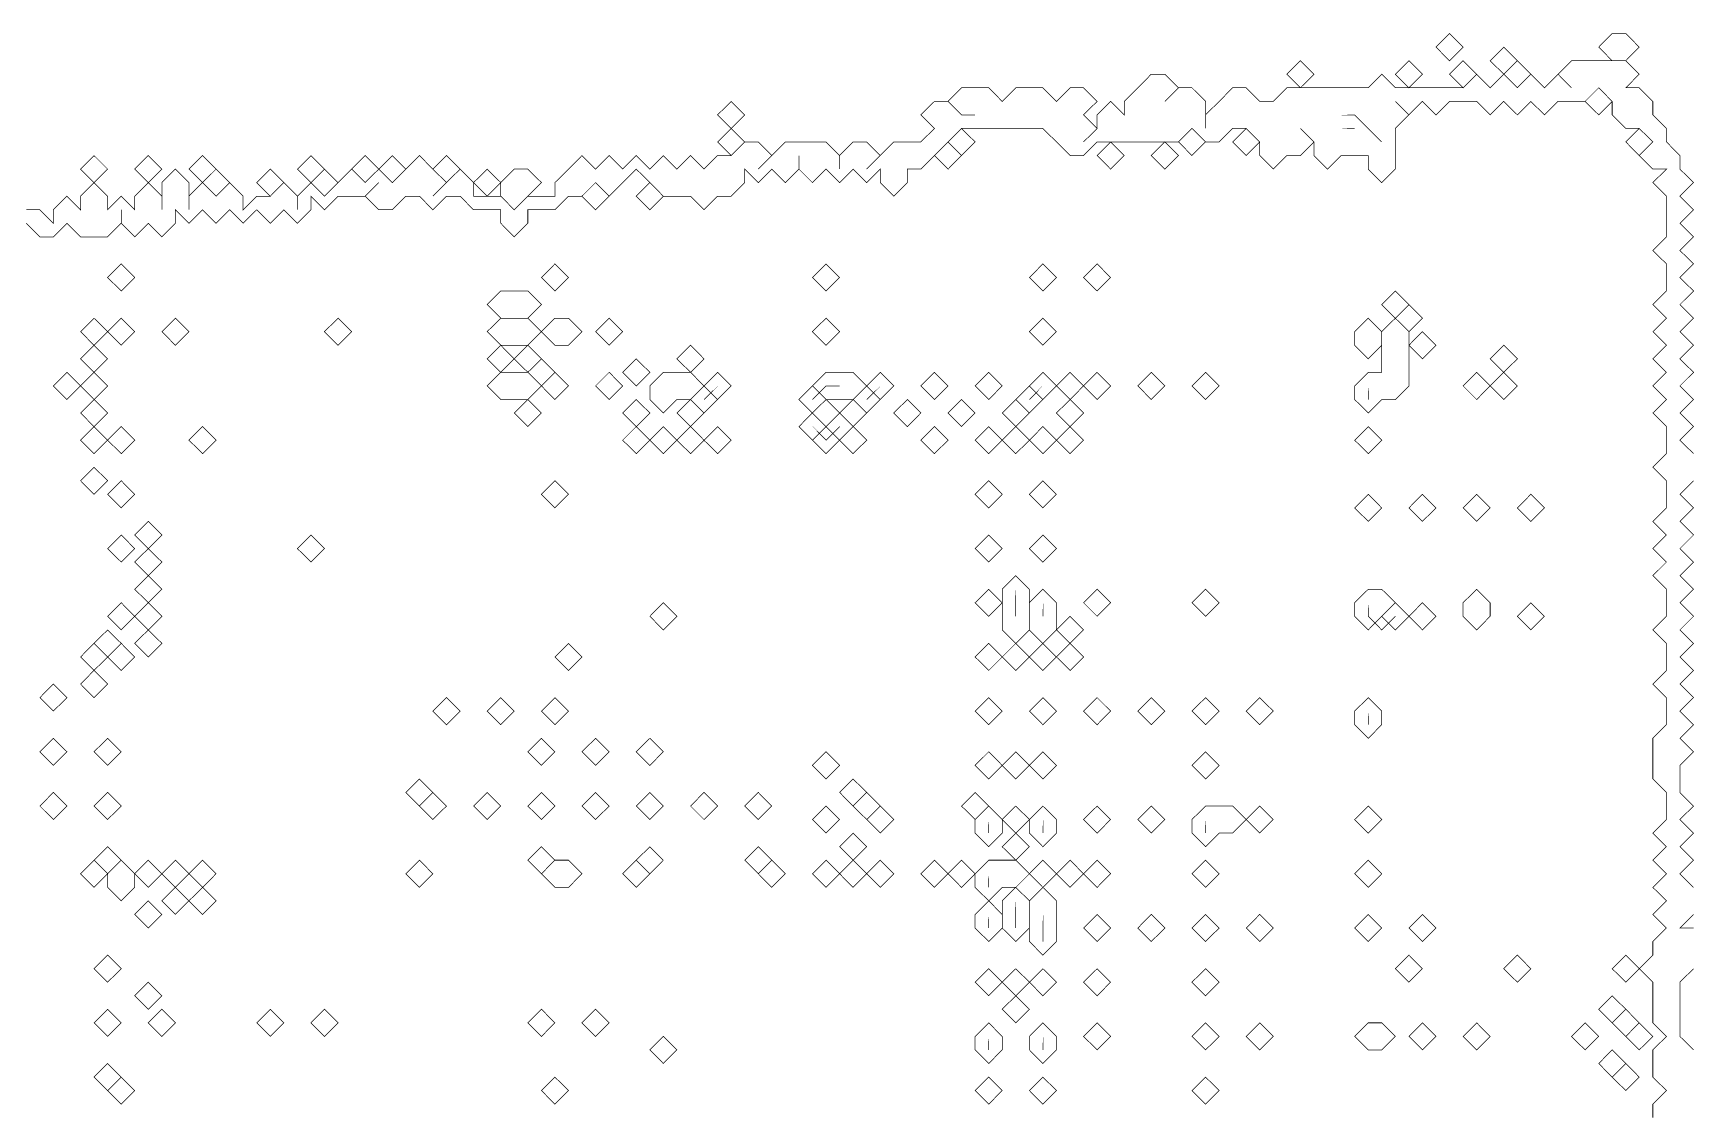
# Model space of a CAD drawing. Header units: metres. Extents: x 0 to 4939, y -4939 to 0.
# Drawn here: x 3146 to 4325, y -2508 to -1739 of the extents above; entities that cross this region are included whole.
import ezdxf

# ---------------------------------------------------------------- set-up
doc = ezdxf.new("R2010")
doc.units = ezdxf.units.M
for name, color, linetype in [('conductor', 1, 'Continuous'), ('dielectric', 8, 'Continuous'), ('substrate', 5, 'Continuous')]:
    doc.layers.add(name, color=color, linetype=linetype)

msp = doc.modelspace()

# ---------------------------------------------------------------- linework, layer by layer
at = {"layer": 'conductor', "const_width": 0.5}
for points in [[(4165.2, -1768.5)], [(4242.5, -1768.5)], [(4252.2, -1787.9), (4261.9, -1778.2), (4271.5, -1787.9), (4261.9, -1797.5)], [(3798, -1816.8), (3807.6, -1807.2), (3817.3, -1816.8), (3807.6, -1826.5)], [(3962.3, -1816.8), (3971.9, -1807.2), (3981.6, -1816.8), (3971.9, -1826.5)], [(4000.9, -1816.8), (4010.6, -1807.2), (4020.2, -1816.8), (4010.6, -1826.5)], [(4078.2, -1807.2), (4087.9, -1807.2)], [(4281.2, -1816.8), (4290.8, -1807.2), (4300.5, -1816.8), (4290.8, -1826.5)], [(3788.3, -1826.5), (3798, -1816.8), (3807.6, -1826.5), (3798, -1836.2)], [(3904.3, -1826.5), (3913.9, -1816.8), (3923.6, -1826.5), (3913.9, -1836.2)], [(3942.9, -1826.5), (3952.6, -1816.8), (3962.3, -1826.5), (3952.6, -1836.2)], [(3537, -1855.5), (3546.7, -1845.8), (3556.4, -1855.5), (3546.7, -1865.2)], [(3575.7, -1855.5), (3585.4, -1845.8), (3595, -1855.5), (3585.4, -1865.2)], [(3189.1, -1865.2)], [(3198.8, -1913.5), (3208.5, -1903.8), (3218.1, -1913.5), (3208.5, -1923.1)], [(3508.1, -1913.5), (3517.7, -1903.8), (3527.4, -1913.5), (3517.7, -1923.1)], [(3701.3, -1913.5), (3711, -1903.8), (3720.7, -1913.5), (3711, -1923.1)], [(3856, -1913.5), (3865.6, -1903.8), (3875.3, -1913.5), (3865.6, -1923.1)], [(3894.6, -1913.5), (3904.3, -1903.8), (3913.9, -1913.5), (3904.3, -1923.1)], [(3469.4, -1932.8), (3479.1, -1923.1), (3488.7, -1923.1), (3498.4, -1923.1), (3508.1, -1932.8), (3498.4, -1942.5), (3488.7, -1942.5), (3479.1, -1942.5)], [(4107.2, -1932.8), (4116.9, -1923.1), (4126.6, -1932.8), (4116.9, -1942.5)], [(4116.9, -1942.5), (4126.6, -1932.8), (4136.2, -1942.5), (4126.6, -1952.1)], [(3179.5, -1952.1), (3189.1, -1942.5), (3198.8, -1952.1), (3189.1, -1961.8)], [(3198.8, -1952.1), (3208.5, -1942.5), (3218.1, -1952.1), (3208.5, -1961.8)], [(3237.5, -1952.1), (3247.1, -1942.5), (3256.8, -1952.1), (3247.1, -1961.8)], [(3353.4, -1952.1), (3363.1, -1942.5), (3372.8, -1952.1), (3363.1, -1961.8)], [(3469.4, -1952.1), (3479.1, -1942.5), (3488.7, -1942.5), (3498.4, -1942.5), (3508.1, -1952.1), (3498.4, -1961.8), (3488.7, -1961.8), (3479.1, -1961.8)], [(3508.1, -1952.1), (3517.7, -1942.5), (3527.4, -1942.5), (3537, -1952.1), (3527.4, -1961.8), (3517.7, -1961.8)], [(3546.7, -1952.1), (3556.4, -1942.5), (3566, -1952.1), (3556.4, -1961.8)], [(3701.3, -1952.1), (3711, -1942.5), (3720.7, -1952.1), (3711, -1961.8)], [(3856, -1952.1), (3865.6, -1942.5), (3875.3, -1952.1), (3865.6, -1961.8)], [(4107.2, -1952.1), (4116.9, -1942.5), (4126.6, -1952.1), (4126.6, -1961.8), (4126.6, -1971.5), (4126.6, -1981.1), (4126.6, -1990.8), (4116.9, -2000.5), (4107.2, -2000.5), (4097.6, -2010.1), (4087.9, -2000.5), (4087.9, -1990.8), (4097.6, -1981.1), (4107.2, -1981.1), (4107.2, -1971.5), (4107.2, -1961.8)], [(4087.9, -1952.1), (4097.6, -1942.5), (4107.2, -1952.1), (4107.2, -1961.8), (4097.6, -1971.5), (4087.9, -1961.8)], [(4126.6, -1961.8), (4136.2, -1952.1), (4145.9, -1961.8), (4136.2, -1971.5)], [(3179.5, -1971.5), (3189.1, -1961.8), (3198.8, -1971.5), (3189.1, -1981.1)], [(3469.4, -1971.5), (3479.1, -1961.8), (3488.7, -1971.5), (3479.1, -1981.1)], [(3488.7, -1971.5), (3498.4, -1961.8), (3508.1, -1971.5), (3498.4, -1981.1)], [(3604.7, -1971.5), (3614.4, -1961.8), (3624, -1971.5), (3614.4, -1981.1)], [(4184.5, -1971.5), (4194.2, -1961.8), (4203.9, -1971.5), (4194.2, -1981.1)], [(3160.1, -1990.8), (3169.8, -1981.1), (3179.5, -1990.8), (3169.8, -2000.5)], [(3179.5, -1990.8), (3189.1, -1981.1), (3198.8, -1990.8), (3189.1, -2000.5)], [(3469.4, -1990.8), (3479.1, -1981.1), (3488.7, -1981.1), (3498.4, -1981.1), (3508.1, -1990.8), (3498.4, -2000.5), (3488.7, -2000.5), (3479.1, -2000.5)], [(3498.4, -1981.1), (3508.1, -1971.5), (3517.7, -1981.1), (3508.1, -1990.8)], [(3508.1, -1990.8), (3517.7, -1981.1), (3527.4, -1990.8), (3517.7, -2000.5)], [(3546.7, -1990.8), (3556.4, -1981.1), (3566, -1990.8), (3556.4, -2000.5)], [(3566, -1981.1), (3575.7, -1971.5), (3585.4, -1981.1), (3575.7, -1990.8)], [(3585.4, -1990.8), (3595, -1981.1), (3604.7, -1981.1), (3614.4, -1981.1), (3624, -1990.8), (3614.4, -2000.5), (3604.7, -2000.5), (3595, -2010.1), (3585.4, -2000.5)], [(3624, -1990.8), (3633.7, -1981.1), (3643.4, -1990.8), (3633.7, -2000.5)], [(3701.3, -1990.8), (3711, -1981.1), (3720.7, -1981.1), (3730.3, -1981.1), (3740, -1990.8), (3730.3, -2000.5), (3720.7, -2000.5), (3711, -2000.5)], [(3740, -1990.8), (3749.7, -1981.1), (3759.3, -1990.8), (3749.7, -2000.5)], [(3778.6, -1990.8), (3788.3, -1981.1), (3798, -1990.8), (3788.3, -2000.5)], [(3817.3, -1990.8), (3827, -1981.1), (3836.6, -1990.8), (3827, -2000.5)], [(3856, -1990.8), (3865.6, -1981.1), (3875.3, -1990.8), (3865.6, -2000.5)], [(3875.3, -1990.8), (3885, -1981.1), (3894.6, -1990.8), (3885, -2000.5)], [(3894.6, -1990.8), (3904.3, -1981.1), (3913.9, -1990.8), (3904.3, -2000.5)], [(3933.3, -1990.8), (3942.9, -1981.1), (3952.6, -1990.8), (3942.9, -2000.5)], [(3971.9, -1990.8), (3981.6, -1981.1), (3991.3, -1990.8), (3981.6, -2000.5)], [(4165.2, -1990.8), (4174.9, -1981.1), (4184.5, -1990.8), (4174.9, -2000.5)], [(4184.5, -1990.8), (4194.2, -1981.1), (4203.9, -1990.8), (4194.2, -2000.5)], [(3614.4, -2000.5), (3624, -1990.8), (3633.7, -2000.5), (3624, -2010.1)], [(3691.7, -2000.5), (3701.3, -1990.8), (3711, -2000.5), (3701.3, -2010.1)], [(3730.3, -2000.5), (3740, -1990.8), (3749.7, -2000.5), (3740, -2010.1)], [(3846.3, -2000.5), (3856, -1990.8), (3865.6, -2000.5), (3856, -2010.1)], [(3179.5, -2010.1), (3189.1, -2000.5), (3198.8, -2010.1), (3189.1, -2019.8)], [(3488.7, -2010.1), (3498.4, -2000.5), (3508.1, -2010.1), (3498.4, -2019.8)], [(3566, -2010.1), (3575.7, -2000.5), (3585.4, -2010.1), (3575.7, -2019.8)], [(3604.7, -2010.1), (3614.4, -2000.5), (3624, -2010.1), (3614.4, -2019.8)], [(3701.3, -2010.1), (3711, -2000.5), (3720.7, -2010.1), (3711, -2019.8)], [(3720.7, -2010.1), (3730.3, -2000.5), (3740, -2010.1), (3730.3, -2019.8)], [(3759.3, -2010.1), (3769, -2000.5), (3778.6, -2010.1), (3769, -2019.8)], [(3798, -2010.1), (3807.6, -2000.5), (3817.3, -2010.1), (3807.6, -2019.8)], [(3836.6, -2010.1), (3846.3, -2000.5), (3856, -2010.1), (3846.3, -2019.8)], [(3875.3, -2010.1), (3885, -2000.5), (3894.6, -2010.1), (3885, -2019.8)], [(3691.7, -2019.8), (3701.3, -2010.1), (3711, -2019.8), (3701.3, -2029.5)], [(3711, -2019.8), (3720.7, -2010.1), (3730.3, -2019.8), (3720.7, -2029.5)], [(3179.5, -2029.5), (3189.1, -2019.8), (3198.8, -2029.5), (3189.1, -2039.1)], [(3198.8, -2029.5), (3208.5, -2019.8), (3218.1, -2029.5), (3208.5, -2039.1)], [(3256.8, -2029.5), (3266.5, -2019.8), (3276.1, -2029.5), (3266.5, -2039.1)], [(3566, -2029.5), (3575.7, -2019.8), (3585.4, -2029.5), (3575.7, -2039.1)], [(3585.4, -2029.5), (3595, -2019.8), (3604.7, -2029.5), (3595, -2039.1)], [(3604.7, -2029.5), (3614.4, -2019.8), (3624, -2029.5), (3614.4, -2039.1)], [(3624, -2029.5), (3633.7, -2019.8), (3643.4, -2029.5), (3633.7, -2039.1)], [(3701.3, -2029.5), (3711, -2019.8), (3720.7, -2029.5), (3711, -2039.1)], [(3720.7, -2029.5), (3730.3, -2019.8), (3740, -2029.5), (3730.3, -2039.1)], [(3778.6, -2029.5), (3788.3, -2019.8), (3798, -2029.5), (3788.3, -2039.1)], [(3817.3, -2029.5), (3827, -2019.8), (3836.6, -2029.5), (3827, -2039.1)], [(3836.6, -2029.5), (3846.3, -2019.8), (3856, -2029.5), (3846.3, -2039.1)], [(3856, -2029.5), (3865.6, -2019.8), (3875.3, -2029.5), (3865.6, -2039.1)], [(3875.3, -2029.5), (3885, -2019.8), (3894.6, -2029.5), (3885, -2039.1)], [(4087.9, -2029.5), (4097.6, -2019.8), (4107.2, -2029.5), (4097.6, -2039.1)], [(3179.5, -2058.4), (3189.1, -2048.8), (3198.8, -2058.4), (3189.1, -2068.1)], [(3198.8, -2068.1), (3208.5, -2058.4), (3218.1, -2068.1), (3208.5, -2077.8)], [(3508.1, -2068.1), (3517.7, -2058.4), (3527.4, -2068.1), (3517.7, -2077.8)], [(3817.3, -2068.1), (3827, -2058.4), (3836.6, -2068.1), (3827, -2077.8)], [(3856, -2068.1), (3865.6, -2058.4), (3875.3, -2068.1), (3865.6, -2077.8)], [(4087.9, -2077.8), (4097.6, -2068.1), (4107.2, -2077.8), (4097.6, -2087.4)], [(4126.6, -2077.8), (4136.2, -2068.1), (4145.9, -2077.8), (4136.2, -2087.4)], [(4165.2, -2077.8), (4174.9, -2068.1), (4184.5, -2077.8), (4174.9, -2087.4)], [(4203.9, -2077.8), (4213.5, -2068.1), (4223.2, -2077.8), (4213.5, -2087.4)], [(3198.8, -2106.8), (3208.5, -2097.1), (3218.1, -2106.8), (3208.5, -2116.4)], [(3218.1, -2097.1), (3227.8, -2087.4), (3237.5, -2097.1), (3227.8, -2106.8)], [(3334.1, -2106.8), (3343.8, -2097.1), (3353.4, -2106.8), (3343.8, -2116.4)], [(3817.3, -2106.8), (3827, -2097.1), (3836.6, -2106.8), (3827, -2116.4)], [(3856, -2106.8), (3865.6, -2097.1), (3875.3, -2106.8), (3865.6, -2116.4)], [(3218.1, -2116.4), (3227.8, -2106.8), (3237.5, -2116.4), (3227.8, -2126.1)], [(3218.1, -2135.8), (3227.8, -2126.1), (3237.5, -2135.8), (3227.8, -2145.4)], [(3836.6, -2135.8), (3846.3, -2126.1), (3856, -2135.8), (3856, -2145.4), (3856, -2155.1), (3856, -2164.8), (3846.3, -2174.4), (3836.6, -2164.8), (3836.6, -2155.1), (3836.6, -2145.4)], [(3198.8, -2155.1), (3208.5, -2145.4), (3218.1, -2155.1), (3208.5, -2164.8)], [(3218.1, -2155.1), (3227.8, -2145.4), (3237.5, -2155.1), (3227.8, -2164.8)], [(3585.4, -2155.1), (3595, -2145.4), (3604.7, -2155.1), (3595, -2164.8)], [(3817.3, -2145.4), (3827, -2135.8), (3836.6, -2145.4), (3827, -2155.1)], [(3856, -2145.4), (3865.6, -2135.8), (3875.3, -2145.4), (3875.3, -2155.1), (3875.3, -2164.8), (3865.6, -2174.4), (3856, -2164.8), (3856, -2155.1)], [(3894.6, -2145.4), (3904.3, -2135.8), (3913.9, -2145.4), (3904.3, -2155.1)], [(3971.9, -2145.4), (3981.6, -2135.8), (3991.3, -2145.4), (3981.6, -2155.1)], [(4087.9, -2145.4), (4097.6, -2135.8), (4107.2, -2135.8), (4116.9, -2145.4), (4107.2, -2155.1), (4097.6, -2164.8), (4087.9, -2155.1)], [(4107.2, -2155.1), (4116.9, -2145.4), (4126.6, -2155.1), (4116.9, -2164.8)], [(4126.6, -2155.1), (4136.2, -2145.4), (4145.9, -2155.1), (4136.2, -2164.8)], [(4165.2, -2145.4), (4174.9, -2135.8), (4184.5, -2145.4), (4184.5, -2155.1), (4174.9, -2164.8), (4165.2, -2155.1)], [(4203.9, -2155.1), (4213.5, -2145.4), (4223.2, -2155.1), (4213.5, -2164.8)], [(3875.3, -2164.8), (3885, -2155.1), (3894.6, -2164.8), (3885, -2174.4)], [(3189.1, -2174.4), (3198.8, -2164.8), (3208.5, -2174.4), (3198.8, -2184.1)], [(3218.1, -2174.4), (3227.8, -2164.8), (3237.5, -2174.4), (3227.8, -2184.1)], [(3179.5, -2184.1), (3189.1, -2174.4), (3198.8, -2184.1), (3189.1, -2193.7)], [(3198.8, -2184.1), (3208.5, -2174.4), (3218.1, -2184.1), (3208.5, -2193.7)], [(3517.7, -2184.1), (3527.4, -2174.4), (3537, -2184.1), (3527.4, -2193.7)], [(3817.3, -2184.1), (3827, -2174.4), (3836.6, -2184.1), (3827, -2193.7)], [(3836.6, -2184.1), (3846.3, -2174.4), (3856, -2184.1), (3846.3, -2193.7)], [(3856, -2184.1), (3865.6, -2174.4), (3875.3, -2184.1), (3865.6, -2193.7)], [(3875.3, -2184.1), (3885, -2174.4), (3894.6, -2184.1), (3885, -2193.7)], [(3150.5, -2213.1), (3160.1, -2203.4), (3169.8, -2213.1), (3160.1, -2222.7)], [(3179.5, -2203.4), (3189.1, -2193.7), (3198.8, -2203.4), (3189.1, -2213.1)], [(3430.7, -2222.7), (3440.4, -2213.1), (3450.1, -2222.7), (3440.4, -2232.4)], [(3469.4, -2222.7), (3479.1, -2213.1), (3488.7, -2222.7), (3479.1, -2232.4)], [(3508.1, -2222.7), (3517.7, -2213.1), (3527.4, -2222.7), (3517.7, -2232.4)], [(3817.3, -2222.7), (3827, -2213.1), (3836.6, -2222.7), (3827, -2232.4)], [(3856, -2222.7), (3865.6, -2213.1), (3875.3, -2222.7), (3865.6, -2232.4)], [(3894.6, -2222.7), (3904.3, -2213.1), (3913.9, -2222.7), (3904.3, -2232.4)], [(3933.3, -2222.7), (3942.9, -2213.1), (3952.6, -2222.7), (3942.9, -2232.4)], [(3971.9, -2222.7), (3981.6, -2213.1), (3991.3, -2222.7), (3981.6, -2232.4)], [(4010.6, -2222.7), (4020.2, -2213.1), (4029.9, -2222.7), (4020.2, -2232.4)], [(4087.9, -2222.7), (4097.6, -2213.1), (4107.2, -2222.7), (4107.2, -2232.4), (4097.6, -2242.1), (4087.9, -2232.4)], [(3150.5, -2251.7), (3160.1, -2242.1), (3169.8, -2251.7), (3160.1, -2261.4)], [(3189.1, -2251.7), (3198.8, -2242.1), (3208.5, -2251.7), (3198.8, -2261.4)], [(3498.4, -2251.7), (3508.1, -2242.1), (3517.7, -2251.7), (3508.1, -2261.4)], [(3537, -2251.7), (3546.7, -2242.1), (3556.4, -2251.7), (3546.7, -2261.4)], [(3575.7, -2251.7), (3585.4, -2242.1), (3595, -2251.7), (3585.4, -2261.4)], [(3701.3, -2261.4), (3711, -2251.7), (3720.7, -2261.4), (3711, -2271.1)], [(3817.3, -2261.4), (3827, -2251.7), (3836.6, -2261.4), (3827, -2271.1)], [(3836.6, -2261.4), (3846.3, -2251.7), (3856, -2261.4), (3846.3, -2271.1)], [(3856, -2261.4), (3865.6, -2251.7), (3875.3, -2261.4), (3865.6, -2271.1)], [(3971.9, -2261.4), (3981.6, -2251.7), (3991.3, -2261.4), (3981.6, -2271.1)], [(3411.4, -2280.7), (3421.1, -2271.1), (3430.7, -2280.7), (3421.1, -2290.4)], [(3720.7, -2280.7), (3730.3, -2271.1), (3740, -2280.7), (3730.3, -2290.4)], [(3150.5, -2290.4), (3160.1, -2280.7), (3169.8, -2290.4), (3160.1, -2300)], [(3189.1, -2290.4), (3198.8, -2280.7), (3208.5, -2290.4), (3198.8, -2300)], [(3421.1, -2290.4), (3430.7, -2280.7), (3440.4, -2290.4), (3430.7, -2300)], [(3459.7, -2290.4), (3469.4, -2280.7), (3479.1, -2290.4), (3469.4, -2300)], [(3498.4, -2290.4), (3508.1, -2280.7), (3517.7, -2290.4), (3508.1, -2300)], [(3537, -2290.4), (3546.7, -2280.7), (3556.4, -2290.4), (3546.7, -2300)], [(3575.7, -2290.4), (3585.4, -2280.7), (3595, -2290.4), (3585.4, -2300)], [(3614.4, -2290.4), (3624, -2280.7), (3633.7, -2290.4), (3624, -2300)], [(3653, -2290.4), (3662.7, -2280.7), (3672.3, -2290.4), (3662.7, -2300)], [(3730.3, -2290.4), (3740, -2280.7), (3749.7, -2290.4), (3740, -2300)], [(3807.6, -2290.4), (3817.3, -2280.7), (3827, -2290.4), (3817.3, -2300)], [(3701.3, -2300), (3711, -2290.4), (3720.7, -2300), (3711, -2309.7)], [(3740, -2300), (3749.7, -2290.4), (3759.3, -2300), (3749.7, -2309.7)], [(3817.3, -2300), (3827, -2290.4), (3836.6, -2300), (3836.6, -2309.7), (3827, -2319.4), (3817.3, -2309.7)], [(3836.6, -2300), (3846.3, -2290.4), (3856, -2300), (3846.3, -2309.7)], [(3856, -2300), (3865.6, -2290.4), (3875.3, -2300), (3875.3, -2309.7), (3865.6, -2319.4), (3856, -2309.7)], [(3894.6, -2300), (3904.3, -2290.4), (3913.9, -2300), (3904.3, -2309.7)], [(3933.3, -2300), (3942.9, -2290.4), (3952.6, -2300), (3942.9, -2309.7)], [(3971.9, -2300), (3981.6, -2290.4), (3991.3, -2290.4), (4000.9, -2290.4), (4010.6, -2300), (4000.9, -2309.7), (3991.3, -2309.7), (3981.6, -2319.4), (3971.9, -2309.7)], [(4010.6, -2300), (4020.2, -2290.4), (4029.9, -2300), (4020.2, -2309.7)], [(4087.9, -2300), (4097.6, -2290.4), (4107.2, -2300), (4097.6, -2309.7)], [(3720.7, -2319.4), (3730.3, -2309.7), (3740, -2319.4), (3730.3, -2329)], [(3836.6, -2319.4), (3846.3, -2309.7), (3856, -2319.4), (3846.3, -2329)], [(3189.1, -2329), (3198.8, -2319.4), (3208.5, -2329), (3198.8, -2338.7)], [(3498.4, -2329), (3508.1, -2319.4), (3517.7, -2329), (3508.1, -2338.7)], [(3575.7, -2329), (3585.4, -2319.4), (3595, -2329), (3585.4, -2338.7)], [(3653, -2329), (3662.7, -2319.4), (3672.3, -2329), (3662.7, -2338.7)], [(3179.5, -2338.7), (3189.1, -2329), (3198.8, -2338.7), (3189.1, -2348.4)], [(3198.8, -2338.7), (3208.5, -2329), (3218.1, -2338.7), (3218.1, -2348.4), (3208.5, -2358), (3198.8, -2348.4)], [(3218.1, -2338.7), (3227.8, -2329), (3237.5, -2338.7), (3227.8, -2348.4)], [(3237.5, -2338.7), (3247.1, -2329), (3256.8, -2338.7), (3247.1, -2348.4)], [(3256.8, -2338.7), (3266.5, -2329), (3276.1, -2338.7), (3266.5, -2348.4)], [(3411.4, -2338.7), (3421.1, -2329), (3430.7, -2338.7), (3421.1, -2348.4)], [(3508.1, -2338.7), (3517.7, -2329), (3527.4, -2329), (3537, -2338.7), (3527.4, -2348.4), (3517.7, -2348.4)], [(3566, -2338.7), (3575.7, -2329), (3585.4, -2338.7), (3575.7, -2348.4)], [(3662.7, -2338.7), (3672.3, -2329), (3682, -2338.7), (3672.3, -2348.4)], [(3701.3, -2338.7), (3711, -2329), (3720.7, -2338.7), (3711, -2348.4)], [(3720.7, -2338.7), (3730.3, -2329), (3740, -2338.7), (3730.3, -2348.4)], [(3740, -2338.7), (3749.7, -2329), (3759.3, -2338.7), (3749.7, -2348.4)], [(3778.6, -2338.7), (3788.3, -2329), (3798, -2338.7), (3788.3, -2348.4)], [(3798, -2338.7), (3807.6, -2329), (3817.3, -2338.7), (3807.6, -2348.4)], [(3817.3, -2338.7), (3827, -2329), (3836.6, -2329), (3846.3, -2329), (3856, -2338.7), (3846.3, -2348.4), (3836.6, -2348.4), (3827, -2358), (3817.3, -2348.4)], [(3856, -2338.7), (3865.6, -2329), (3875.3, -2338.7), (3865.6, -2348.4)], [(3875.3, -2338.7), (3885, -2329), (3894.6, -2338.7), (3885, -2348.4)], [(3894.6, -2338.7), (3904.3, -2329), (3913.9, -2338.7), (3904.3, -2348.4)], [(3971.9, -2338.7), (3981.6, -2329), (3991.3, -2338.7), (3981.6, -2348.4)], [(4087.9, -2338.7), (4097.6, -2329), (4107.2, -2338.7), (4097.6, -2348.4)], [(3218.1, -2367.7), (3227.8, -2358), (3237.5, -2367.7), (3227.8, -2377.4)], [(3237.5, -2358), (3247.1, -2348.4), (3256.8, -2358), (3247.1, -2367.7)], [(3256.8, -2358), (3266.5, -2348.4), (3276.1, -2358), (3266.5, -2367.7)], [(3817.3, -2367.7), (3827, -2358), (3836.6, -2367.7), (3836.6, -2377.4), (3827, -2387), (3817.3, -2377.4)], [(3836.6, -2358), (3846.3, -2348.4), (3856, -2358), (3856, -2367.7), (3856, -2377.4), (3846.3, -2387), (3836.6, -2377.4), (3836.6, -2367.7)], [(3856, -2358), (3865.6, -2348.4), (3875.3, -2358), (3875.3, -2367.7), (3875.3, -2377.4), (3875.3, -2387), (3865.6, -2396.7), (3856, -2387), (3856, -2377.4), (3856, -2367.7)], [(3894.6, -2377.4), (3904.3, -2367.7), (3913.9, -2377.4), (3904.3, -2387)], [(3933.3, -2377.4), (3942.9, -2367.7), (3952.6, -2377.4), (3942.9, -2387)], [(3971.9, -2377.4), (3981.6, -2367.7), (3991.3, -2377.4), (3981.6, -2387)], [(4010.6, -2377.4), (4020.2, -2367.7), (4029.9, -2377.4), (4020.2, -2387)], [(4087.9, -2377.4), (4097.6, -2367.7), (4107.2, -2377.4), (4097.6, -2387)], [(4126.6, -2377.4), (4136.2, -2367.7), (4145.9, -2377.4), (4136.2, -2387)], [(3189.1, -2406.4), (3198.8, -2396.7), (3208.5, -2406.4), (3198.8, -2416)], [(4116.9, -2406.4), (4126.6, -2396.7), (4136.2, -2406.4), (4126.6, -2416)], [(4194.2, -2406.4), (4203.9, -2396.7), (4213.5, -2406.4), (4203.9, -2416)], [(4271.5, -2406.4), (4281.2, -2396.7), (4290.8, -2406.4), (4281.2, -2416)], [(3218.1, -2425.7), (3227.8, -2416), (3237.5, -2425.7), (3227.8, -2435.3)], [(3817.3, -2416), (3827, -2406.4), (3836.6, -2416), (3827, -2425.7)], [(3836.6, -2416), (3846.3, -2406.4), (3856, -2416), (3846.3, -2425.7)], [(3856, -2416), (3865.6, -2406.4), (3875.3, -2416), (3865.6, -2425.7)], [(3894.6, -2416), (3904.3, -2406.4), (3913.9, -2416), (3904.3, -2425.7)], [(3971.9, -2416), (3981.6, -2406.4), (3991.3, -2416), (3981.6, -2425.7)], [(3836.6, -2435.3), (3846.3, -2425.7), (3856, -2435.3), (3846.3, -2445)], [(4261.9, -2435.3), (4271.5, -2425.7), (4281.2, -2435.3), (4271.5, -2445)], [(3189.1, -2445), (3198.8, -2435.3), (3208.5, -2445), (3198.8, -2454.7)], [(3227.8, -2445), (3237.5, -2435.3), (3247.1, -2445), (3237.5, -2454.7)], [(3305.1, -2445), (3314.8, -2435.3), (3324.4, -2445), (3314.8, -2454.7)], [(3343.8, -2445), (3353.4, -2435.3), (3363.1, -2445), (3353.4, -2454.7)], [(3498.4, -2445), (3508.1, -2435.3), (3517.7, -2445), (3508.1, -2454.7)], [(3537, -2445), (3546.7, -2435.3), (3556.4, -2445), (3546.7, -2454.7)], [(4271.5, -2445), (4281.2, -2435.3), (4290.8, -2445), (4281.2, -2454.7)], [(3817.3, -2454.7), (3827, -2445), (3836.6, -2454.7), (3836.6, -2464.3), (3827, -2474), (3817.3, -2464.3)], [(3856, -2454.7), (3865.6, -2445), (3875.3, -2454.7), (3875.3, -2464.3), (3865.6, -2474), (3856, -2464.3)], [(3894.6, -2454.7), (3904.3, -2445), (3913.9, -2454.7), (3904.3, -2464.3)], [(3971.9, -2454.7), (3981.6, -2445), (3991.3, -2454.7), (3981.6, -2464.3)], [(4010.6, -2454.7), (4020.2, -2445), (4029.9, -2454.7), (4020.2, -2464.3)], [(4087.9, -2454.7), (4097.6, -2445), (4107.2, -2445), (4116.9, -2454.7), (4107.2, -2464.3), (4097.6, -2464.3)], [(4126.6, -2454.7), (4136.2, -2445), (4145.9, -2454.7), (4136.2, -2464.3)], [(4165.2, -2454.7), (4174.9, -2445), (4184.5, -2454.7), (4174.9, -2464.3)], [(4242.5, -2454.7), (4252.2, -2445), (4261.9, -2454.7), (4252.2, -2464.3)], [(4281.2, -2454.7), (4290.8, -2445), (4300.5, -2454.7), (4290.8, -2464.3)], [(3585.4, -2464.3), (3595, -2454.7), (3604.7, -2464.3), (3595, -2474)], [(4261.9, -2474), (4271.5, -2464.3), (4281.2, -2474), (4271.5, -2483.7)], [(3189.1, -2483.7), (3198.8, -2474), (3208.5, -2483.7), (3198.8, -2493.3)], [(4271.5, -2483.7), (4281.2, -2474), (4290.8, -2483.7), (4281.2, -2493.3)], [(3198.8, -2493.3), (3208.5, -2483.7), (3218.1, -2493.3), (3208.5, -2503)], [(3508.1, -2493.3), (3517.7, -2483.7), (3527.4, -2493.3), (3517.7, -2503)], [(3817.3, -2493.3), (3827, -2483.7), (3836.6, -2493.3), (3827, -2503)], [(3856, -2493.3), (3865.6, -2483.7), (3875.3, -2493.3), (3865.6, -2503)], [(3971.9, -2493.3), (3981.6, -2483.7), (3991.3, -2493.3), (3981.6, -2503)]]:
    msp.add_lwpolyline(points, close=True, dxfattribs=at)
msp.add_lwpolyline([(4300.5, -2512.7), (4300.5, -2503), (4310.2, -2493.3), (4300.5, -2483.7), (4300.5, -2474), (4300.5, -2464.3), (4310.2, -2454.7), (4300.5, -2445), (4300.5, -2435.3), (4300.5, -2425.7), (4300.5, -2416), (4290.8, -2406.4), (4300.5, -2396.7), (4300.5, -2387), (4310.2, -2377.4), (4300.5, -2367.7), (4310.2, -2358), (4300.5, -2348.4), (4310.2, -2338.7), (4300.5, -2329), (4310.2, -2319.4), (4300.5, -2309.7), (4310.2, -2300), (4310.2, -2290.4), (4310.2, -2280.7), (4300.5, -2271.1), (4300.5, -2261.4), (4300.5, -2251.7), (4300.5, -2242.1), (4310.2, -2232.4), (4310.2, -2222.7), (4310.2, -2213.1), (4300.5, -2203.4), (4310.2, -2193.7), (4310.2, -2184.1), (4310.2, -2174.4), (4300.5, -2164.8), (4310.2, -2155.1), (4310.2, -2145.4), (4310.2, -2135.8), (4300.5, -2126.1), (4310.2, -2116.4), (4300.5, -2106.8), (4310.2, -2097.1), (4300.5, -2087.4), (4310.2, -2077.8), (4310.2, -2068.1), (4310.2, -2058.4), (4300.5, -2048.8), (4310.2, -2039.1), (4310.2, -2029.5), (4310.2, -2019.8), (4300.5, -2010.1), (4310.2, -2000.5), (4300.5, -1990.8), (4310.2, -1981.1), (4300.5, -1971.5), (4310.2, -1961.8), (4300.5, -1952.1), (4310.2, -1942.5), (4300.5, -1932.8), (4310.2, -1923.1), (4310.2, -1913.5), (4310.2, -1903.8), (4300.5, -1894.2), (4310.2, -1884.5), (4310.2, -1874.8), (4310.2, -1865.2), (4310.2, -1855.5), (4300.5, -1845.8), (4310.2, -1836.2), (4300.5, -1836.2), (4290.8, -1826.5), (4300.5, -1816.8), (4290.8, -1807.2), (4281.2, -1807.2), (4271.5, -1797.5), (4271.5, -1787.9), (4261.9, -1778.2), (4252.2, -1787.9), (4242.5, -1787.9), (4232.9, -1787.9), (4223.2, -1797.5), (4213.5, -1787.9), (4203.9, -1797.5), (4194.2, -1787.9), (4184.5, -1797.5), (4174.9, -1787.9), (4165.2, -1787.9), (4155.5, -1787.9), (4145.9, -1797.5), (4136.2, -1787.9), (4126.6, -1797.5), (4116.9, -1787.9), (4126.6, -1797.5), (4116.9, -1807.2), (4116.9, -1816.8), (4116.9, -1826.5), (4116.9, -1836.2), (4107.2, -1845.8), (4097.6, -1836.2), (4097.6, -1826.5), (4087.9, -1826.5), (4078.2, -1826.5), (4068.6, -1836.2), (4058.9, -1826.5), (4058.9, -1816.8), (4049.2, -1807.2), (4058.9, -1816.8), (4049.2, -1826.5), (4039.6, -1826.5), (4029.9, -1836.2), (4020.2, -1826.5), (4020.2, -1816.8), (4010.6, -1807.2), (4000.9, -1807.2), (3991.3, -1816.8), (3981.6, -1816.8), (3971.9, -1807.2), (3962.3, -1816.8), (3952.6, -1816.8), (3942.9, -1816.8), (3933.3, -1816.8), (3923.6, -1816.8), (3913.9, -1816.8), (3904.3, -1816.8), (3894.6, -1826.5), (3885, -1826.5), (3875.3, -1816.8), (3865.6, -1807.2), (3856, -1807.2), (3846.3, -1807.2), (3836.6, -1807.2), (3827, -1807.2), (3817.3, -1807.2), (3807.6, -1807.2), (3798, -1816.8), (3788.3, -1826.5), (3778.6, -1836.2), (3769, -1836.2), (3769, -1845.8), (3759.3, -1855.5), (3749.7, -1845.8), (3749.7, -1836.2), (3740, -1845.8), (3730.3, -1836.2), (3720.7, -1845.8), (3711, -1836.2), (3701.3, -1845.8), (3691.7, -1836.2), (3691.7, -1826.5), (3691.7, -1836.2), (3682, -1845.8), (3672.3, -1836.2), (3662.7, -1845.8), (3653, -1836.2), (3653, -1845.8), (3643.4, -1855.5), (3633.7, -1855.5), (3624, -1865.2), (3614.4, -1855.5), (3604.7, -1855.5), (3595, -1855.5), (3585.4, -1845.8), (3575.7, -1836.2), (3566, -1845.8), (3556.4, -1855.5), (3546.7, -1845.8), (3537, -1855.5), (3527.4, -1855.5), (3517.7, -1865.2), (3508.1, -1865.2), (3498.4, -1865.2), (3498.4, -1874.8), (3488.7, -1884.5), (3479.1, -1874.8), (3479.1, -1865.2), (3469.4, -1865.2), (3459.7, -1865.2), (3450.1, -1855.5), (3440.4, -1855.5), (3430.7, -1865.2), (3421.1, -1855.5), (3411.4, -1855.5), (3401.8, -1865.2), (3392.1, -1865.2), (3382.4, -1855.5), (3392.1, -1845.8), (3382.4, -1855.5), (3372.8, -1855.5), (3363.1, -1855.5), (3353.4, -1865.2), (3343.8, -1855.5), (3343.8, -1865.2), (3334.1, -1874.8), (3324.4, -1865.2), (3314.8, -1874.8), (3305.1, -1865.2), (3295.4, -1874.8), (3285.8, -1865.2), (3276.1, -1874.8), (3266.5, -1865.2), (3256.8, -1874.8), (3247.1, -1865.2), (3247.1, -1874.8), (3237.5, -1884.5), (3227.8, -1874.8), (3218.1, -1884.5), (3208.5, -1874.8), (3208.5, -1865.2), (3208.5, -1874.8), (3198.8, -1884.5), (3189.1, -1884.5), (3179.5, -1884.5), (3169.8, -1874.8), (3160.1, -1884.5), (3150.5, -1884.5), (3140.8, -1874.8)], dxfattribs=at)
at = {"layer": 'dielectric', "const_width": 0.5}
msp.add_lwpolyline([(4107.2, -1816.8)], close=True, dxfattribs=at)
at = {"layer": 'substrate', "const_width": 0.5}
for points in [[(4145.9, -1749.2), (4155.5, -1739.5), (4165.2, -1749.2), (4155.5, -1758.9)], [(4261.9, -1749.2), (4271.5, -1739.5), (4281.2, -1739.5), (4290.8, -1749.2), (4281.2, -1758.9), (4271.5, -1758.9)], [(4184.5, -1758.9), (4194.2, -1749.2), (4203.9, -1758.9), (4194.2, -1768.5)], [(4039.6, -1768.5), (4049.2, -1758.9), (4058.9, -1768.5), (4049.2, -1778.2)], [(4116.9, -1768.5), (4126.6, -1758.9), (4136.2, -1768.5), (4126.6, -1778.2)], [(4155.5, -1768.5), (4165.2, -1758.9), (4174.9, -1768.5), (4165.2, -1778.2)], [(4194.2, -1768.5), (4203.9, -1758.9), (4213.5, -1768.5), (4203.9, -1778.2)], [(3633.7, -1797.5), (3643.4, -1787.9), (3653, -1797.5), (3643.4, -1807.2)], [(4078.2, -1797.5), (4087.9, -1797.5), (4097.6, -1807.2), (4107.2, -1816.8), (4097.6, -1807.2), (4087.9, -1797.5)], [(3633.7, -1816.8), (3643.4, -1807.2), (3653, -1816.8), (3643.4, -1826.5)], [(4020.2, -1807.2)], [(4058.9, -1807.2)], [(3179.5, -1836.2), (3189.1, -1826.5), (3198.8, -1836.2), (3189.1, -1845.8)], [(3218.1, -1836.2), (3227.8, -1826.5), (3237.5, -1836.2), (3227.8, -1845.8)], [(3256.8, -1836.2), (3266.5, -1826.5), (3276.1, -1836.2), (3266.5, -1845.8)], [(3334.1, -1836.2), (3343.8, -1826.5), (3353.4, -1836.2), (3343.8, -1845.8)], [(3372.8, -1836.2), (3382.4, -1826.5), (3392.1, -1836.2), (3382.4, -1845.8)], [(3392.1, -1836.2), (3401.8, -1826.5), (3411.4, -1836.2), (3401.8, -1845.8)], [(3430.7, -1836.2), (3440.4, -1826.5), (3450.1, -1836.2), (3440.4, -1845.8)], [(3266.5, -1845.8), (3276.1, -1836.2), (3285.8, -1845.8), (3276.1, -1855.5)], [(3305.1, -1845.8), (3314.8, -1836.2), (3324.4, -1845.8), (3314.8, -1855.5)], [(3343.8, -1845.8), (3353.4, -1836.2), (3363.1, -1845.8), (3353.4, -1855.5)], [(3459.7, -1845.8), (3469.4, -1836.2), (3479.1, -1845.8), (3469.4, -1855.5)], [(3479.1, -1845.8), (3488.7, -1836.2), (3498.4, -1836.2), (3508.1, -1845.8), (3498.4, -1855.5), (3488.7, -1865.2), (3479.1, -1855.5)], [(3701.3, -1836.2)], [(3546.7, -1855.5)], [(3585.4, -1855.5)], [(3624, -1855.5)], [(3208.5, -1913.5)], [(3517.7, -1913.5)], [(3711, -1913.5)], [(3865.6, -1913.5)], [(3904.3, -1913.5)], [(3208.5, -1952.1)], [(3247.1, -1952.1)], [(3363.1, -1952.1)], [(3479.1, -1952.1)], [(3517.7, -1952.1)], [(3556.4, -1952.1)], [(3711, -1952.1)], [(3865.6, -1952.1)], [(4097.6, -1961.8)], [(4116.9, -1961.8)], [(4136.2, -1961.8)], [(3575.7, -1981.1)], [(4116.9, -1981.1)], [(3517.7, -1990.8)], [(3556.4, -1990.8)], [(3595, -1990.8)], [(3633.7, -1990.8), (3624, -2000.5)], [(3711, -1990.8), (3701.3, -2000.5), (3711, -1990.8), (3720.7, -1990.8)], [(3749.7, -1990.8), (3740, -2000.5)], [(3788.3, -1990.8)], [(3827, -1990.8)], [(3865.6, -1990.8), (3856, -2000.5)], [(3904.3, -1990.8)], [(3942.9, -1990.8)], [(3981.6, -1990.8)], [(4097.6, -1990.8), (4097.6, -2000.5)], [(3701.3, -2019.8), (3711, -2029.5), (3720.7, -2019.8), (3711, -2029.5)], [(3208.5, -2029.5)], [(3595, -2029.5)], [(3633.7, -2029.5)], [(3788.3, -2029.5)], [(3827, -2029.5)], [(3865.6, -2029.5)], [(3189.1, -2058.4)], [(3208.5, -2068.1)], [(3517.7, -2068.1)], [(3827, -2068.1)], [(3865.6, -2068.1)], [(4097.6, -2077.8)], [(4136.2, -2077.8)], [(4174.9, -2077.8)], [(4213.5, -2077.8)], [(3227.8, -2097.1)], [(3208.5, -2106.8)], [(3827, -2106.8)], [(3865.6, -2106.8)], [(3227.8, -2116.4)], [(4107.2, -2126.1)], [(3227.8, -2135.8)], [(3827, -2145.4)], [(3846.3, -2135.8), (3846.3, -2145.4), (3846.3, -2155.1), (3846.3, -2145.4)], [(3865.6, -2145.4), (3865.6, -2155.1)], [(3904.3, -2145.4)], [(3981.6, -2145.4)], [(4097.6, -2145.4), (4097.6, -2155.1), (4107.2, -2164.8), (4116.9, -2155.1), (4107.2, -2164.8), (4097.6, -2155.1)], [(3227.8, -2155.1)], [(4136.2, -2155.1)], [(4174.9, -2155.1)], [(4213.5, -2155.1)], [(3227.8, -2174.4)], [(3208.5, -2184.1)], [(3827, -2184.1)], [(3846.3, -2184.1)], [(3865.6, -2184.1)], [(3440.4, -2222.7)], [(3479.1, -2222.7)], [(3517.7, -2222.7)], [(3827, -2222.7)], [(3865.6, -2222.7)], [(3904.3, -2222.7)], [(3942.9, -2222.7)], [(3981.6, -2222.7)], [(4020.2, -2222.7)], [(4097.6, -2222.7), (4097.6, -2232.4)], [(3711, -2261.4)], [(3827, -2261.4)], [(3846.3, -2261.4)], [(3865.6, -2261.4)], [(3981.6, -2261.4)], [(3749.7, -2300)], [(3827, -2300), (3827, -2309.7)], [(3846.3, -2300)], [(3865.6, -2300), (3865.6, -2309.7)], [(3904.3, -2300)], [(3942.9, -2300)], [(3981.6, -2300), (3981.6, -2309.7)], [(4020.2, -2300)], [(4097.6, -2300)], [(3846.3, -2319.4)], [(3208.5, -2338.7)], [(3517.7, -2338.7)], [(3672.3, -2338.7)], [(3711, -2338.7)], [(3749.7, -2338.7)], [(3788.3, -2338.7)], [(3807.6, -2338.7)], [(3827, -2338.7), (3827, -2348.4)], [(3846.3, -2338.7)], [(3865.6, -2338.7)], [(3904.3, -2338.7)], [(3981.6, -2338.7)], [(3846.3, -2358), (3846.3, -2367.7), (3846.3, -2377.4), (3846.3, -2367.7)], [(3227.8, -2367.7)], [(3827, -2367.7), (3827, -2377.4)], [(3865.6, -2367.7), (3865.6, -2377.4), (3865.6, -2387), (3865.6, -2377.4)], [(3904.3, -2377.4)], [(3942.9, -2377.4)], [(3981.6, -2377.4)], [(4020.2, -2377.4)], [(4097.6, -2377.4)], [(4136.2, -2377.4)], [(3827, -2416)], [(3846.3, -2416)], [(3865.6, -2416)], [(3904.3, -2416)], [(3981.6, -2416)], [(3227.8, -2425.7)], [(3827, -2454.7), (3827, -2464.3)], [(3865.6, -2454.7), (3865.6, -2464.3)], [(3904.3, -2454.7)], [(3981.6, -2454.7)], [(4020.2, -2454.7)], [(4097.6, -2454.7)], [(4136.2, -2454.7)], [(4174.9, -2454.7)], [(4290.8, -2454.7)], [(3208.5, -2493.3)], [(3517.7, -2493.3)], [(3827, -2493.3)], [(3865.6, -2493.3)], [(3981.6, -2493.3)]]:
    msp.add_lwpolyline(points, close=True, dxfattribs=at)
for points in [[(3140.8, -1865.2), (3150.5, -1865.2), (3160.1, -1874.8), (3160.1, -1865.2), (3169.8, -1855.5), (3179.5, -1865.2), (3179.5, -1855.5), (3189.1, -1845.8), (3198.8, -1855.5), (3198.8, -1865.2), (3208.5, -1855.5), (3218.1, -1865.2), (3218.1, -1855.5), (3227.8, -1845.8), (3237.5, -1855.5), (3237.5, -1865.2), (3237.5, -1855.5), (3237.5, -1845.8), (3247.1, -1836.2), (3256.8, -1845.8), (3256.8, -1855.5), (3256.8, -1865.2), (3256.8, -1855.5), (3266.5, -1845.8), (3276.1, -1855.5), (3285.8, -1845.8), (3295.4, -1855.5), (3295.4, -1865.2), (3305.1, -1855.5), (3314.8, -1855.5), (3324.4, -1845.8), (3334.1, -1855.5), (3334.1, -1865.2), (3334.1, -1855.5), (3343.8, -1845.8), (3353.4, -1855.5), (3363.1, -1845.8), (3372.8, -1836.2), (3382.4, -1845.8), (3392.1, -1836.2), (3401.8, -1845.8), (3411.4, -1836.2), (3421.1, -1826.5), (3430.7, -1836.2), (3440.4, -1845.8), (3430.7, -1855.5), (3440.4, -1845.8), (3450.1, -1836.2), (3459.7, -1845.8), (3459.7, -1855.5), (3469.4, -1855.5), (3479.1, -1855.5), (3488.7, -1865.2), (3498.4, -1855.5), (3508.1, -1855.5), (3517.7, -1855.5), (3517.7, -1845.8), (3527.4, -1836.2), (3537, -1826.5), (3546.7, -1836.2), (3556.4, -1826.5), (3566, -1836.2), (3575.7, -1826.5), (3585.4, -1836.2), (3595, -1826.5), (3604.7, -1836.2), (3614.4, -1826.5), (3624, -1836.2), (3633.7, -1826.5), (3643.4, -1826.5), (3653, -1816.8), (3662.7, -1816.8), (3672.3, -1826.5), (3662.7, -1836.2), (3672.3, -1826.5), (3682, -1816.8), (3691.7, -1816.8), (3701.3, -1816.8), (3711, -1816.8), (3720.7, -1826.5), (3720.7, -1836.2), (3720.7, -1826.5), (3730.3, -1816.8), (3740, -1816.8), (3749.7, -1826.5), (3740, -1836.2), (3749.7, -1826.5), (3759.3, -1816.8), (3769, -1816.8), (3778.6, -1816.8), (3788.3, -1807.2), (3778.6, -1797.5), (3788.3, -1787.9), (3798, -1787.9), (3807.6, -1797.5), (3817.3, -1797.5), (3807.6, -1797.5), (3798, -1787.9), (3807.6, -1778.2), (3817.3, -1778.2), (3827, -1778.2), (3836.6, -1787.9), (3846.3, -1778.2), (3856, -1778.2), (3865.6, -1778.2), (3875.3, -1787.9), (3885, -1778.2), (3894.6, -1778.2), (3904.3, -1787.9), (3894.6, -1797.5), (3904.3, -1807.2), (3894.6, -1816.8), (3904.3, -1807.2), (3904.3, -1797.5), (3913.9, -1787.9), (3923.6, -1797.5), (3923.6, -1787.9), (3933.3, -1778.2), (3942.9, -1768.5), (3952.6, -1768.5), (3962.3, -1778.2), (3952.6, -1787.9), (3962.3, -1778.2), (3971.9, -1778.2), (3981.6, -1787.9), (3981.6, -1797.5), (3981.6, -1807.2), (3981.6, -1797.5), (3991.3, -1787.9), (4000.9, -1778.2), (4010.6, -1778.2), (4020.2, -1787.9), (4029.9, -1787.9), (4039.6, -1778.2), (4049.2, -1778.2), (4058.9, -1778.2), (4068.6, -1778.2), (4078.2, -1778.2), (4087.9, -1778.2), (4097.6, -1778.2), (4107.2, -1768.5), (4116.9, -1778.2), (4126.6, -1778.2), (4136.2, -1778.2), (4145.9, -1778.2), (4155.5, -1778.2), (4165.2, -1778.2), (4174.9, -1768.5), (4184.5, -1778.2), (4194.2, -1768.5), (4203.9, -1778.2), (4213.5, -1768.5), (4223.2, -1778.2), (4232.9, -1768.5), (4242.5, -1778.2), (4232.9, -1768.5), (4242.5, -1758.9), (4252.2, -1758.9), (4261.9, -1758.9), (4271.5, -1758.9), (4281.2, -1758.9), (4290.8, -1768.5), (4281.2, -1778.2), (4290.8, -1778.2), (4300.5, -1787.9), (4300.5, -1797.5), (4310.2, -1807.2), (4310.2, -1816.8), (4319.8, -1826.5), (4319.8, -1836.2), (4329.5, -1845.8), (4319.8, -1855.5), (4329.5, -1865.2), (4319.8, -1874.8), (4329.5, -1884.5), (4319.8, -1894.2), (4329.5, -1903.8), (4319.8, -1913.5), (4329.5, -1923.1), (4319.8, -1932.8), (4329.5, -1942.5), (4319.8, -1952.1), (4329.5, -1961.8), (4319.8, -1971.5), (4329.5, -1981.1), (4319.8, -1990.8), (4329.5, -2000.5), (4319.8, -2010.1), (4329.5, -2019.8), (4319.8, -2029.5), (4329.5, -2039.1)], [(4329.5, -2058.4), (4319.8, -2068.1), (4329.5, -2077.8), (4319.8, -2087.4), (4329.5, -2097.1), (4319.8, -2106.8), (4329.5, -2116.4), (4319.8, -2126.1), (4329.5, -2135.8), (4319.8, -2145.4), (4329.5, -2155.1), (4319.8, -2164.8), (4329.5, -2174.4), (4319.8, -2184.1), (4329.5, -2193.7), (4319.8, -2203.4), (4329.5, -2213.1), (4319.8, -2222.7), (4329.5, -2232.4), (4319.8, -2242.1), (4329.5, -2251.7), (4319.8, -2261.4), (4319.8, -2271.1), (4319.8, -2280.7), (4329.5, -2290.4), (4319.8, -2300), (4329.5, -2309.7), (4319.8, -2319.4), (4329.5, -2329), (4319.8, -2338.7), (4329.5, -2348.4)], [(4329.5, -2367.7), (4319.8, -2377.4), (4329.5, -2377.4)], [(4329.5, -2406.4), (4319.8, -2416), (4319.8, -2425.7), (4319.8, -2435.3), (4319.8, -2445), (4319.8, -2454.7), (4329.5, -2464.3)]]:
    msp.add_lwpolyline(points, dxfattribs=at)

doc.saveas('drawing.dxf')
